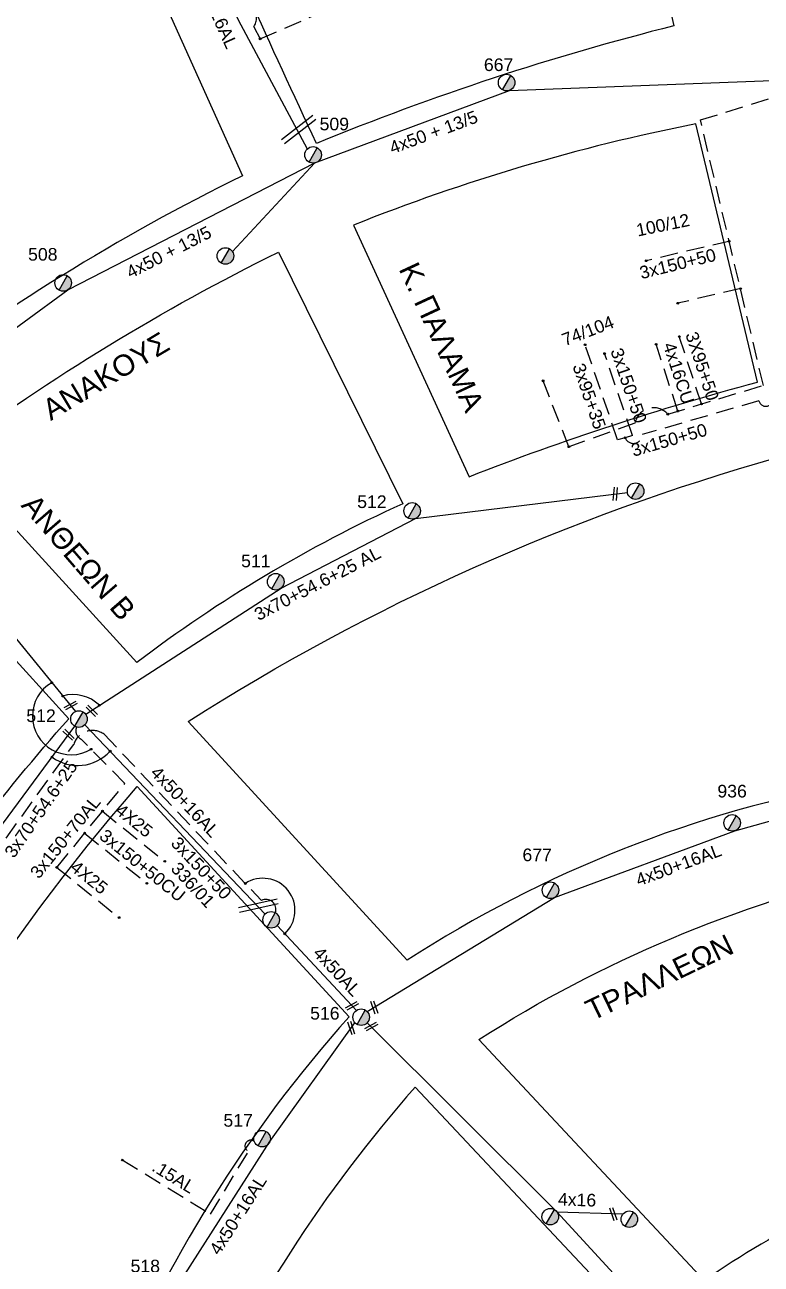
# Model space of a CAD drawing. Header units: millimetres. Extents: x 1421 to 7616, y 908 to 2861.
# Drawn here: x 5726.5 to 5831.5, y 2213.6 to 2390.4 of the extents above; entities that cross this region are included whole.
import ezdxf
from ezdxf.enums import TextEntityAlignment as Align

# ---------------------------------------------------------------- set-up
doc = ezdxf.new("R2010")
doc.units = ezdxf.units.MM
doc.linetypes.add('DASHED', pattern=[19.05, 12.7, -6.35])
for name, color, linetype, lineweight in [('3x150+50', 7, 'Continuous', 30), ('4x16CU', 7, 'Continuous', 30), ('4x50 + 13_5', 7, 'SYN_LINE', 30), ('Άγνωστα', 7, 'Continuous', 30), ('Γυμνά εναέρια ΧΤ (3Φ) 4x50AL', 7, 'Continuous', 30), ('Γυμνά εναέρια ΧΤ και ΦΟΠ (3Φ)   4x50+16AL', 7, 'Continuous', 30), ('Εναέρια παροχή ΧΤ 4x16', 7, 'SYN_LINE', 30), ('Καλωδια Χ.Τ 3x95+35', 7, 'DASHED', 30), ('Καλωδια ΧΤ  3X95+50', 7, 'Continuous', 30), ('Καλώδια ΧΤ   3x150+50CU', 7, 'DASHED', 30), ('Καλώδια ΧΤ   3x150+70AL', 7, 'DASHED', 30), ('Συνεστραμμένα ΧΤ   3x70+54.6+25 AL', 7, 'SYN_LINE', 30), ('Υπογεια Καλωδια Δικτυου ΧΤ 4X25', 7, 'DASHED', 30), ('Υπόγεια Καλώδια Δικτύου ΧΤ   .075', 7, 'DASHED', 30), ('Υπόγεια Καλώδια Δικτύου ΧΤ   .15', 7, 'DASHED', 30)]:
    doc.layers.add(name, color=color, linetype=linetype, lineweight=lineweight)
for name, color, linetype in [('TEXT ΚΑΛΩΔΙΩΝ', 7, 'Continuous'), ('ΑΓΝΩΣΤΟ ΕΝΑΕΡΙΟ ΚΑΛΩΔΙΟ', 7, 'Continuous'), ('Μηχανική τομή', 7, 'Continuous'), ('Στύλος ΦΜ', 7, 'Continuous'), ('Στύλος ΦΜ @ 1', 7, 'Continuous'), ('Συνδέσεις', 7, 'Continuous'), ('Τομή', 7, 'Continuous'), ('Υπόβαθρο ΔΕΗ', 7, 'Continuous')]:
    doc.layers.add(name, color=color, linetype=linetype)
doc.styles.add('arial', font='ARIAL.TTF')
doc.styles.get("Standard").update_dxf_attribs({"font": 'ARIAL.TTF', "height": 1.8})
doc.linetypes.add('SYN_LINE', pattern='A,0.5,-0.0001,["/\\/\\/\\/",Standard,S=0.1,R=0,X=0,Y=-0.05],-0.25', length=0.7501)

# ---------------------------------------------------------------- blocks, each defined once
blk = doc.blocks.new('ΥΠΑΡΧΩΝ ΤΣΙΜΕΝΤΕΝΙΟΣ ΣΤΥΛΟΣ')
at = {"layer": 'Στύλος ΦΜ'}
blk.add_hatch(color=7, dxfattribs=at).paths.add_polyline_path([(-1.29, -2.28, 0.574793), (2.62, 0, 0.268822), (1.3, 2.27)])
at = {"layer": 'Στύλος ΦΜ', "color": 7}
blk.add_line((-1.29, -2.28), (1.3, 2.27), dxfattribs=at)
blk.add_circle((0, 0), 2.62, dxfattribs=at)
at = {"layer": 'Στύλος ΦΜ', "flags": 4}
for tag, p in [('ΑΡΙΘΜΟΣ', (-4.68, 8.05)), ('ΤΥΠΟΣ', (-4.91, 3.03))]:
    blk.add_attdef(tag, p, '', height=4, dxfattribs=at)
blk = doc.blocks.new('_ΣΥΝΔΕΣΗ')
at = {"layer": 'Συνδέσεις', "linetype": 'SYN_LINE', "ltscale": 40}
blk.add_hatch(color=256, dxfattribs=at).paths.add_polyline_path([(0.5, -0.01, 1), (-0.5, -0.01, 1)])
at = {"layer": 'Συνδέσεις'}
blk.add_circle((0, -0.01), 0.5, dxfattribs=at)
blk = doc.blocks.new('ΤΟΜΗ')
at = {"layer": 'Τομή', "ltscale": 40}
for p, q in [((11.33, -0.65), (-11.4, -0.65)), ((11.33, -3.42), (-11.4, -3.42))]:
    blk.add_line(p, q, dxfattribs=at)
blk = doc.blocks.new('ΜΗΧΑΝΙΚΗ ΤΟΜΗ')
at = {"layer": 'Μηχανική τομή', "ltscale": 40}
for p, q in [((-3.79, 1.21), (3.79, 1.21)), ((3.79, -0.34), (-3.79, -0.34))]:
    blk.add_line(p, q, dxfattribs=at)

msp = doc.modelspace()

# ---------------------------------------------------------------- linework, layer by layer
at = {"layer": '3x150+50', "color": 151, "linetype": 'DASHED', "lineweight": -3, "ltscale": 0.2}
for points in [[(5818.15, 2334.82), (5831.78, 2338.93), (5822.81, 2376.79), (5837.29, 2381.26), (5839.58, 2378.21)], [(5827.03, 2359.51), (5815.09, 2356.71)], [(5804.06, 2330.17), (5800.38, 2339.57)]]:
    msp.add_lwpolyline(points, dxfattribs=at)
at = {"layer": '3x150+50', "color": 7, "linetype": 'DASHED', "lineweight": -3, "ltscale": 0.2}
msp.add_lwpolyline([(5813.13, 2331.76), (5809.15, 2343.46)], dxfattribs=at)
at = {"layer": '3x150+50', "color": 151, "linetype": 'DASHED', "lineweight": -3, "ltscale": 0.2}
msp.add_lwpolyline([(5818.15, 2334.82, 0.622267), (5813.48, 2333.55), (5804.06, 2330.17)], format="xyb", dxfattribs=at)
at = {"layer": '3x150+50', "color": 7, "linetype": 'DASHED', "lineweight": -3, "ltscale": 0.2}
msp.add_lwpolyline([(5833.12, 2337.16, -0.981014), (5831.15, 2336.71), (5814.52, 2331.91, -0.834092), (5812.07, 2331.46, 23.592497)], format="xyb", dxfattribs=at)
at = {"layer": '3x150+50', "color": 7, "lineweight": -3, "ltscale": 0.1}
msp.add_lwpolyline([(5813.13, 2331.76), (5812.07, 2331.46)], dxfattribs=at)
at = {"layer": '3x150+50', "color": 85, "linetype": 'DASHED', "lineweight": -3, "ltscale": 0.2}
msp.add_lwpolyline([(5661.85, 2278.66), (5705.96, 2249.65), (5733.46, 2287.7, -0.511311), (5737.81, 2289.15), (5760.22, 2265.44), (5760.22, 2265.44)], format="xyb", dxfattribs=at)
at = {"layer": '4x16CU', "color": 151, "linetype": 'DASHED', "lineweight": -3, "ltscale": 0.2}
for points in [[(5828.59, 2352.74), (5819.59, 2350.64)], [(5819.6, 2335.26), (5816.49, 2344.79)]]:
    msp.add_lwpolyline(points, dxfattribs=at)
at = {"layer": '4x50 + 13_5', "color": 151, "lineweight": -3, "ltscale": 0.1}
msp.add_lwpolyline([(5701.44, 2329.75), (5732.62, 2352.57), (5767.86, 2370.67), (5795.58, 2381.01), (5839.24, 2382.66)], dxfattribs=at)
at = {"layer": 'ΑΓΝΩΣΤΟ ΕΝΑΕΡΙΟ ΚΑΛΩΔΙΟ', "color": 151, "lineweight": -3, "ltscale": 0.1}
msp.add_lwpolyline([(5767.86, 2370.67), (5756.09, 2358.01)], dxfattribs=at)
at = {"layer": 'ΑΓΝΩΣΤΟ ΕΝΑΕΡΙΟ ΚΑΛΩΔΙΟ', "color": 85, "lineweight": -3, "ltscale": 0.1}
msp.add_lwpolyline([(5827.08, 2193.69), (5817.4, 2204.61), (5802.35, 2221.03), (5775.3, 2247.98)], dxfattribs=at)
at = {"layer": 'Γυμνά εναέρια ΧΤ (3Φ) 4x50AL', "color": 85, "lineweight": -3, "ltscale": 0.1}
msp.add_lwpolyline([(5762.46, 2261.86), (5773.76, 2249.75)], dxfattribs=at)
at = {"layer": 'Γυμνά εναέρια ΧΤ και ΦΟΠ (3Φ)   4x50+16AL', "color": 6, "lineweight": -3, "ltscale": 0.1}
msp.add_lwpolyline([(5726.68, 2457.74), (5745.48, 2416.19), (5756.9, 2391.07), (5766.77, 2372.66)], dxfattribs=at)
at = {"layer": 'Γυμνά εναέρια ΧΤ και ΦΟΠ (3Φ)   4x50+16AL', "color": 62, "lineweight": -3, "ltscale": 0.1}
for points in [[(5701.57, 2328.14), (5720.65, 2308.39), (5733.7, 2292.38)], [(5735.07, 2290.52), (5760.78, 2263.51)]]:
    msp.add_lwpolyline(points, dxfattribs=at)
at = {"layer": 'Γυμνά εναέρια ΧΤ και ΦΟΠ (3Φ)   4x50+16AL', "color": 2, "lineweight": -3, "ltscale": 0.1}
for points in [[(5775.3, 2249.6), (5802.01, 2265.88), (5827.7, 2275.39), (5862.64, 2285.13)], [(5735.24, 2181.49), (5748.22, 2210.36), (5761.43, 2231.07), (5773.56, 2248.01)]]:
    msp.add_lwpolyline(points, dxfattribs=at)
at = {"layer": 'Γυμνά εναέρια ΧΤ και ΦΟΠ (3Φ)   4x50+16AL', "color": 85, "lineweight": -3, "ltscale": 0.1}
msp.add_arc((5760.87, 2264.18), 1.42, 340.2635, 117.1753, dxfattribs=at)
at = {"layer": 'Εναέρια παροχή ΧΤ 4x16', "color": 85, "lineweight": -3, "ltscale": 0.1}
msp.add_lwpolyline([(5802.35, 2221.03), (5811.79, 2220.75)], dxfattribs=at)
at = {"layer": 'Καλωδια Χ.Τ 3x95+35', "color": 7, "lineweight": -3, "ltscale": 0.2}
for points in [[(5811.01, 2331.15), (5806.37, 2344.72)], [(5812.07, 2331.46), (5811.01, 2331.15)]]:
    msp.add_lwpolyline(points, dxfattribs=at)
at = {"layer": 'Καλωδια ΧΤ  3X95+50', "color": 151, "linetype": 'DASHED', "lineweight": -3, "ltscale": 0.2}
msp.add_lwpolyline([(5822.95, 2336.27), (5819.8, 2345.89)], dxfattribs=at)
at = {"layer": 'Καλώδια ΧΤ   3x150+50CU', "color": 62, "lineweight": -3, "ltscale": 0.2}
msp.add_lwpolyline([(5735.02, 2275.04), (5743.9, 2267.88)], dxfattribs=at)
at = {"layer": 'Καλώδια ΧΤ   3x150+70AL', "color": 62, "lineweight": -3, "ltscale": 0.2}
msp.add_lwpolyline([(5731.06, 2270.15), (5740.75, 2282.11), (5734.55, 2288.44, -0.414863), (5733.88, 2290.19, -3.743221)], format="xyb", dxfattribs=at)
at = {"layer": 'Συνεστραμμένα ΧΤ   3x70+54.6+25 AL', "color": 62, "lineweight": -3, "ltscale": 15}
for points in [[(5735.17, 2292.02), (5763.03, 2310.01), (5782.18, 2319.95), (5812.41, 2323.64)], [(5721.13, 2273.43), (5733.63, 2290.3)]]:
    msp.add_lwpolyline(points, dxfattribs=at)
at = {"layer": 'Υπογεια Καλωδια Δικτυου ΧΤ 4X25', "color": 62, "lineweight": -3, "ltscale": 0.2}
for points in [[(5737.56, 2278.18), (5746.44, 2271.02)], [(5731.06, 2270.15), (5739.93, 2263)]]:
    msp.add_lwpolyline(points, dxfattribs=at)
at = {"layer": 'Υπόβαθρο ΔΕΗ', "lineweight": -3, "ltscale": 0.1}
for points in [[(5809.35, 2432.47), (5819.04, 2390.22, 0.03571), (5768.08, 2373.44, -0.011103), (5749.32, 2415.62, -0.051593), (5809.35, 2432.47, -0.880017)], [(5707.57, 2337.77), (5676.55, 2373.05, -0.0909), (5738.27, 2411.62), (5757.53, 2368.83, 0.050349), (5707.57, 2337.77, -2.003788)], [(5773.35, 2361.78), (5789.82, 2325.9, -0.027145), (5830.96, 2339.39), (5822.14, 2376.22, 0.046813), (5773.35, 2361.78, 2.304497)], [(5742.45, 2299.37), (5715.38, 2329.1, -0.043882), (5762.65, 2357.95), (5780.37, 2322.04, 0.055832), (5742.45, 2299.37, -1.519562)], [(5781, 2256.92), (5749.8, 2290.98, -0.073497), (5833.77, 2328.62), (5844.98, 2282.23, 0.099211), (5781, 2256.92, -0.51888)], [(5672.37, 2280.42), (5706.62, 2257.11, -0.036849), (5732.76, 2291.37), (5706.49, 2320.25, 0.031468), (5672.37, 2280.42, 0.492686)], [(5738.18, 2193.55), (5695.74, 2206.94, -0.079026), (5742.52, 2281.68), (5772.73, 2248.86, 0.08519), (5738.18, 2193.55, -2.960108)], [(5823.38, 2211.17), (5791.23, 2245.61, -0.086281), (5848.17, 2269.55), (5858.02, 2227.3, 0.093414), (5823.38, 2211.17, 51.801802)], [(5815.14, 2203.68), (5782.14, 2238.8, 0.076265), (5750.33, 2189.33), (5794.83, 2175.16, -0.0474), (5815.14, 2203.68, 5.179007)]]:
    msp.add_lwpolyline(points, format="xyb", dxfattribs=at)
at = {"layer": 'Υπόβαθρο ΔΕΗ', "lineweight": -3}
for centre, radius, start, end in [((5733.09, 2291.74), 5.51, 120.025, 301.1737), ((5733.38, 2289.5), 5.32, 45.33, 106.3015), ((5734.04, 2290.92), 6.22, 233.8475, 317.9404), ((5760.44, 2264.04), 4.57, 312.8677, 123.2856)]:
    msp.add_arc(centre, radius, start, end, dxfattribs=at)
at = {"layer": 'Υπόβαθρο ΔΕΗ', "lineweight": -3, "ltscale": 0.1}
msp.add_open_spline([(5490.15, 2288.88), (5490.87, 2288.89), (5491.59, 2288.89), (5493.74, 2288.91), (5495.17, 2288.94), (5497.8, 2289.06), (5499.01, 2289.16), (5501.43, 2289.43), (5502.64, 2289.61), (5506.25, 2290.26), (5508.65, 2290.84), (5512.66, 2292.01), (5514.29, 2292.54), (5517.52, 2293.68), (5519.13, 2294.29), (5522.16, 2295.48), (5523.59, 2296.04), (5526.43, 2297.19), (5527.84, 2297.77), (5531.22, 2299.21), (5533.17, 2300.07), (5537.38, 2302.06), (5539.62, 2303.21), (5543.68, 2305.4), (5545.51, 2306.42), (5549.13, 2308.49), (5550.92, 2309.55), (5554.75, 2311.89), (5556.78, 2313.17), (5560.79, 2315.82), (5562.77, 2317.19), (5567.67, 2320.66), (5570.58, 2322.79), (5575.52, 2326.44), (5577.55, 2327.95), (5581.62, 2330.97), (5583.65, 2332.48), (5588.68, 2336.28), (5591.67, 2338.58), (5598.59, 2344.11), (5602.49, 2347.39), (5608.23, 2352.48), (5610.13, 2354.22), (5613.89, 2357.75), (5615.76, 2359.55), (5619.45, 2363.1), (5621.27, 2364.86), (5624.93, 2368.37), (5626.76, 2370.11), (5632.27, 2375.34), (5635.92, 2378.82), (5643.08, 2385.93), (5646.58, 2389.55), (5651.44, 2394.94), (5652.91, 2396.62), (5655.79, 2400.04), (5657.21, 2401.77), (5660.34, 2405.66), (5662.06, 2407.82), (5665.07, 2411.57), (5666.36, 2413.16), (5668.97, 2416.32), (5670.28, 2417.89), (5674.21, 2422.59), (5676.83, 2425.71), (5681.95, 2432.03), (5684.46, 2435.23), (5689.33, 2441.58), (5691.7, 2444.73), (5695.58, 2449.96), (5697.1, 2452.03), (5700.49, 2456.74), (5702.37, 2459.38), (5705.47, 2463.67), (5706.68, 2465.33), (5709.13, 2468.61), (5710.37, 2470.25), (5712.95, 2473.64), (5714.3, 2475.4), (5717.12, 2479.13), (5718.6, 2481.1), (5721.58, 2485.06), (5723.08, 2487.04), (5725.79, 2490.5), (5726.99, 2491.99), (5729.41, 2494.94), (5730.63, 2496.4), (5733.09, 2499.34), (5734.33, 2500.82), (5737.07, 2504.11), (5738.58, 2505.94), (5741.21, 2509.1), (5742.33, 2510.43), (5744.6, 2513.06), (5745.75, 2514.36), (5748.34, 2517.29), (5749.79, 2518.91), (5752.68, 2522.16), (5754.13, 2523.79), (5757.7, 2527.77), (5759.83, 2530.12), (5764.18, 2534.75), (5766.39, 2537.04), (5770.79, 2541.41), (5772.97, 2543.51), (5777.38, 2547.56), (5779.6, 2549.52), (5784.09, 2553.37), (5786.36, 2555.25), (5790.16, 2558.45), (5791.71, 2559.76), (5796.3, 2563.73), (5799.3, 2566.46), (5804.09, 2570.87), (5805.89, 2572.53), (5809.47, 2575.86), (5811.26, 2577.53), (5814.81, 2580.89), (5816.58, 2582.59), (5819.71, 2585.52), (5821.06, 2586.76), (5823.79, 2589.2), (5825.17, 2590.39), (5829.37, 2593.93), (5832.21, 2596.22), (5837.56, 2600.43), (5840.06, 2602.37), (5847.53, 2608.18), (5852.48, 2612.08), (5859.87, 2617.94), (5862.33, 2619.89), (5867.22, 2623.78), (5869.66, 2625.74), (5874.38, 2629.59), (5876.68, 2631.48), (5883.47, 2637.25), (5887.9, 2641.23), (5895.06, 2647.65), (5897.77, 2650.08), (5903.13, 2654.98), (5905.78, 2657.45), (5910.44, 2661.99), (5912.47, 2664.04), (5916.47, 2668.23), (5918.44, 2670.36), (5923.54, 2676.01), (5926.63, 2679.56), (5932.68, 2686.77), (5935.64, 2690.43), (5943.95, 2701.09), (5949.13, 2708.22), (5956.03, 2718.6), (5958, 2721.68), (5961.43, 2727.24), (5962.91, 2729.71), (5965.83, 2734.76), (5967.26, 2737.34), (5970.15, 2742.52), (5971.59, 2745.12), (5974.04, 2749.35), (5975.01, 2750.98), (5976.99, 2754.21), (5977.99, 2755.81), (5980.6, 2759.91), (5982.22, 2762.38), (5985.47, 2767.32), (5987.1, 2769.78), (5990.87, 2775.45), (5993.01, 2778.66), (5997.27, 2785.09), (5999.39, 2788.31), (6002.94, 2793.69), (6004.36, 2795.85), (6007.22, 2800.17), (6008.66, 2802.33), (6011.42, 2806.35), (6012.74, 2808.21), (6015.43, 2811.88), (6016.82, 2813.69), (6019.65, 2817.26), (6021.08, 2819.02), (6023.91, 2822.44), (6025.3, 2824.1), (6028.08, 2827.44), (6029.46, 2829.11), (6033.67, 2834.11), (6036.54, 2837.41), (6040.6, 2841.67), (6041.65, 2842.74), (6043.78, 2844.84), (6044.85, 2845.87), (6046.01, 2846.99), (6046.09, 2847.07), (6046.18, 2847.15)], degree=3, knots=[0, 0, 0, 0, 2.166148, 2.166148, 6.498445, 6.498445, 10.265763, 10.265763, 14.03308, 14.03308, 21.567715, 21.567715, 26.783111, 26.783111, 31.998507, 31.998507, 36.609107, 36.609107, 41.219706, 41.219706, 47.702734, 47.702734, 55.361699, 55.361699, 61.656862, 61.656862, 67.952024, 67.952024, 75.225312, 75.225312, 82.498599, 82.498599, 93.336109, 93.336109, 100.938237, 100.938237, 108.540365, 108.540365, 119.906013, 119.906013, 135.262764, 135.262764, 143.046265, 143.046265, 150.829766, 150.829766, 158.421213, 158.421213, 166.01266, 166.01266, 181.195553, 181.195553, 196.378447, 196.378447, 203.139727, 203.139727, 209.901007, 209.901007, 218.17125, 218.17125, 224.294478, 224.294478, 230.417706, 230.417706, 242.664163, 242.664163, 254.910619, 254.910619, 266.752825, 266.752825, 274.488922, 274.488922, 284.205481, 284.205481, 290.332499, 290.332499, 296.459518, 296.459518, 303.102773, 303.102773, 310.521928, 310.521928, 317.941082, 317.941082, 323.632036, 323.632036, 329.322989, 329.322989, 335.111928, 335.111928, 342.21937, 342.21937, 347.401444, 347.401444, 352.583519, 352.583519, 359.110119, 359.110119, 365.636719, 365.636719, 375.115877, 375.115877, 384.595036, 384.595036, 393.595586, 393.595586, 402.417975, 402.417975, 411.240365, 411.240365, 417.351182, 417.351182, 429.572817, 429.572817, 436.920313, 436.920313, 444.267808, 444.267808, 451.615303, 451.615303, 457.062825, 457.062825, 462.510346, 462.510346, 473.405389, 473.405389, 482.870876, 482.870876, 501.801851, 501.801851, 511.190138, 511.190138, 520.578425, 520.578425, 529.535879, 529.535879, 547.450786, 547.450786, 558.371689, 558.371689, 569.292592, 569.292592, 578.03359, 578.03359, 586.774588, 586.774588, 600.952588, 600.952588, 615.130587, 615.130587, 641.674, 641.674, 652.706754, 652.706754, 661.38308, 661.38308, 670.280364, 670.280364, 679.177647, 679.177647, 684.825847, 684.825847, 690.474048, 690.474048, 699.322624, 699.322624, 708.1712, 708.1712, 719.749064, 719.749064, 731.326928, 731.326928, 739.082483, 739.082483, 746.838037, 746.838037, 753.616582, 753.616582, 760.393168, 760.393168, 767.169755, 767.169755, 773.671582, 773.671582, 780.173409, 780.173409, 793.177063, 793.177063, 797.627508, 797.627508, 802.077954, 802.077954, 802.435638, 802.435638, 802.435638, 802.435638], dxfattribs=at)
msp.add_spline([(5490.16, 2287.22), (5499.06, 2287.5), (5515.01, 2291.04), (5522.87, 2293.97), (5536.55, 2299.83), (5547.01, 2305.36), (5558.93, 2312.6), (5569, 2319.58), (5578.71, 2326.73), (5595.27, 2339.32), (5611.11, 2352.87), (5623.93, 2365.1), (5639.24, 2379.78), (5654.56, 2396), (5666.94, 2411.23), (5680.23, 2427.26), (5692.61, 2443.18), (5699.97, 2453.16), (5707.96, 2464.24), (5717.67, 2477.08), (5726.8, 2489.07), (5737.12, 2501.56), (5743.34, 2509.03), (5752.07, 2518.96), (5762.51, 2530.53), (5776.67, 2544.64), (5783.85, 2550.96), (5794.53, 2559.98), (5805.14, 2569.57), (5813.96, 2577.8), (5823.23, 2586.46), (5844.27, 2603.53), (5862.79, 2618.13), (5880.4, 2632.45), (5894.43, 2644.85), (5910.95, 2660.17), (5923.63, 2673.64), (5937.53, 2690.18), (5947.29, 2703), (5956.7, 2716.61), (5966.6, 2732.78), (5975.58, 2748.67), (5983.92, 2761.92), (5995.53, 2779.46), (6005.65, 2794.78), (6016.35, 2810.29), (6027.52, 2824.16), (6041.87, 2840.57), (6047.34, 2845.95)], degree=3, dxfattribs=at)
at = {"layer": 'Υπόγεια Καλώδια Δικτύου ΧΤ   .075', "color": 173, "lineweight": -3, "ltscale": 0.2}
msp.add_lwpolyline([(5760.05, 2388.37), (5773.33, 2394.09)], dxfattribs=at)
at = {"layer": 'Υπόγεια Καλώδια Δικτύου ΧΤ   .15', "color": 173, "lineweight": -3, "ltscale": 0.2}
msp.add_lwpolyline([(5754.13, 2400.8), (5757.02, 2394.17, -0.564168), (5759.15, 2390.09), (5760.05, 2388.37)], format="xyb", dxfattribs=at)
at = {"layer": 'Υπόγεια Καλώδια Δικτύου ΧΤ   .15', "color": 2, "lineweight": -3, "ltscale": 0.2}
msp.add_lwpolyline([(5740.39, 2228.42), (5752.98, 2220.71), (5758.38, 2229.65, -1.134696), (5759.21, 2231.07, -0.583846)], format="xyb", dxfattribs=at)

# ---------------------------------------------------------------- block references
at = {"layer": 'Μηχανική τομή', "lineweight": -3, "xscale": 0.2499999999999674, "yscale": 0.2499999999999674, "zscale": 0.2499999999999674}
for p, rotation in [((5810.77, 2323.43), 85.51061509338622), ((5733, 2293.35), 208.4768245615615), ((5736.11, 2292.56), 135.8198908105036), ((5732.81, 2289.17), 135.8198908105036), ((5773.09, 2250.49), 208.4768245615615), ((5776.23, 2250.15), 288.6861431962648), ((5772.92, 2247.22), 288.6861431962648), ((5775.84, 2247.55), 208.4768245615615), ((5810.28, 2220.67), 288.6861431962648)]:
    msp.add_blockref('ΜΗΧΑΝΙΚΗ ΤΟΜΗ', p, dxfattribs=dict(at, rotation=rotation))
at = {"layer": 'Στύλος ΦΜ @ 1', "lineweight": -3, "ltscale": 40}
ref = msp.add_blockref('ΥΠΑΡΧΩΝ ΤΣΙΜΕΝΤΕΝΙΟΣ ΣΤΥΛΟΣ', (5795.18, 2382.12), dxfattribs=dict(at, xscale=0.4499999999998181, yscale=0.4499999999998181, zscale=0.4499999999998181))
ref.add_attrib('ΤΥΠΟΣ', '667', (5791.94, 2383.77), dxfattribs={"layer": 'Στύλος ΦΜ', "height": 1.8, "flags": 4})
ref = msp.add_blockref('ΥΠΑΡΧΩΝ ΤΣΙΜΕΝΤΕΝΙΟΣ ΣΤΥΛΟΣ', (5767.59, 2371.81), dxfattribs=dict(at, xscale=0.4499999999998181, yscale=0.4499999999998181, zscale=0.4499999999998181))
ref.add_attrib('ΤΥΠΟΣ', '509', (5768.52, 2375.31), dxfattribs={"layer": 'Στύλος ΦΜ', "height": 1.8, "flags": 4})
ref = msp.add_blockref('ΥΠΑΡΧΩΝ ΤΣΙΜΕΝΤΕΝΙΟΣ ΣΤΥΛΟΣ', (5731.96, 2353.54), dxfattribs=dict(at, xscale=0.4499999999998181, yscale=0.4499999999998181, zscale=0.4499999999998181))
ref.add_attrib('ΤΥΠΟΣ', '508', (5726.96, 2356.72), dxfattribs={"layer": 'Στύλος ΦΜ', "height": 1.8, "flags": 4})
at = {"layer": 'Στύλος ΦΜ @ 1', "lineweight": -3, "ltscale": 40, "xscale": 0.4499999999998181, "yscale": 0.4499999999998181, "zscale": 0.4499999999998181}
for p in [(5755.09, 2357.39), (5813.57, 2323.84), (5761.61, 2262.68), (5801.4, 2220.33), (5812.67, 2219.97)]:
    msp.add_blockref('ΥΠΑΡΧΩΝ ΤΣΙΜΕΝΤΕΝΙΟΣ ΣΤΥΛΟΣ', p, dxfattribs=at)
at = {"layer": 'Στύλος ΦΜ @ 1', "lineweight": -3, "ltscale": 40}
ref = msp.add_blockref('ΥΠΑΡΧΩΝ ΤΣΙΜΕΝΤΕΝΙΟΣ ΣΤΥΛΟΣ', (5781.71, 2321.02), dxfattribs=dict(at, xscale=0.4499999999998181, yscale=0.4499999999998181, zscale=0.4499999999998181))
ref.add_attrib('ΤΥΠΟΣ', '512', (5773.88, 2321.43), dxfattribs={"layer": 'Στύλος ΦΜ', "height": 1.8, "flags": 4})
ref = msp.add_blockref('ΥΠΑΡΧΩΝ ΤΣΙΜΕΝΤΕΝΙΟΣ ΣΤΥΛΟΣ', (5762.27, 2310.91), dxfattribs=dict(at, xscale=0.4499999999998181, yscale=0.4499999999998181, zscale=0.4499999999998181))
ref.add_attrib('ΤΥΠΟΣ', '511', (5757.33, 2312.98), dxfattribs={"layer": 'Στύλος ΦΜ', "height": 1.8, "flags": 4})
ref = msp.add_blockref('ΥΠΑΡΧΩΝ ΤΣΙΜΕΝΤΕΝΙΟΣ ΣΤΥΛΟΣ', (5734.21, 2291.32), dxfattribs=dict(at, xscale=0.4499999999998181, yscale=0.4499999999998181, zscale=0.4499999999998181))
ref.add_attrib('ΤΥΠΟΣ', '512', (5726.71, 2290.9), dxfattribs={"layer": 'Στύλος ΦΜ', "height": 1.8, "flags": 4})
ref = msp.add_blockref('ΥΠΑΡΧΩΝ ΤΣΙΜΕΝΤΕΝΙΟΣ ΣΤΥΛΟΣ', (5827.33, 2276.51), dxfattribs=dict(at, xscale=0.4499999999998181, yscale=0.4499999999998181, zscale=0.4499999999998181))
ref.add_attrib('ΤΥΠΟΣ', '936', (5825.23, 2280.14), dxfattribs={"layer": 'Στύλος ΦΜ', "height": 1.8, "flags": 4})
ref = msp.add_blockref('ΥΠΑΡΧΩΝ ΤΣΙΜΕΝΤΕΝΙΟΣ ΣΤΥΛΟΣ', (5801.43, 2266.9), dxfattribs=dict(at, xscale=0.4499999999998181, yscale=0.4499999999998181, zscale=0.4499999999998181))
ref.add_attrib('ΤΥΠΟΣ', '677', (5797.44, 2271.05), dxfattribs={"layer": 'Στύλος ΦΜ', "height": 1.8, "flags": 4})
ref = msp.add_blockref('ΥΠΑΡΧΩΝ ΤΣΙΜΕΝΤΕΝΙΟΣ ΣΤΥΛΟΣ', (5774.44, 2248.79), dxfattribs=dict(at, xscale=0.4499999999998181, yscale=0.4499999999998181, zscale=0.4499999999998181))
ref.add_attrib('ΤΥΠΟΣ', '516', (5767.17, 2248.45), dxfattribs={"layer": 'Στύλος ΦΜ', "height": 1.8, "flags": 4})
ref = msp.add_blockref('ΥΠΑΡΧΩΝ ΤΣΙΜΕΝΤΕΝΙΟΣ ΣΤΥΛΟΣ', (5760.32, 2231.46), dxfattribs=dict(at, xscale=0.4499999999998181, yscale=0.4499999999998181, zscale=0.4499999999998181))
ref.add_attrib('ΤΥΠΟΣ', '517', (5754.81, 2233.17), dxfattribs={"layer": 'Στύλος ΦΜ', "height": 1.8, "flags": 4})
ref = msp.add_blockref('ΥΠΑΡΧΩΝ ΤΣΙΜΕΝΤΕΝΙΟΣ ΣΤΥΛΟΣ', (5747.09, 2210.69), dxfattribs=dict(at, xscale=0.4499999999998181, yscale=0.4499999999998181, zscale=0.4499999999998181))
ref.add_attrib('ΤΥΠΟΣ', '518', (5741.57, 2212.39), dxfattribs={"layer": 'Στύλος ΦΜ', "height": 1.8, "flags": 4})
at = {"layer": 'Συνδέσεις', "lineweight": -3, "xscale": 0.25, "yscale": 0.25, "zscale": 0.25}
for p in [(5760.05, 2388.37), (5826.9, 2359.48), (5815.09, 2356.71), (5828.52, 2352.72), (5819.59, 2350.64), (5806.37, 2344.72), (5816.49, 2344.79), (5819.8, 2345.89), (5809.15, 2343.46), (5800.38, 2339.58), (5822.95, 2336.27), (5818.15, 2334.82), (5819.6, 2335.26), (5812.07, 2331.46), (5804.06, 2330.17), (5730.33, 2296.51), (5731.89, 2294.6), (5737.12, 2293.28), (5735.94, 2287.02), (5738.66, 2286.75), (5730.37, 2285.9), (5737.56, 2278.19), (5735.02, 2275.05), (5746.44, 2271.03), (5731.06, 2270.16), (5743.9, 2267.89), (5757.93, 2267.87), (5739.93, 2263), (5763.55, 2260.69), (5740.39, 2228.42)]:
    msp.add_blockref('_ΣΥΝΔΕΣΗ', p, dxfattribs=at)
at = {"layer": 'Τομή', "lineweight": -3, "xscale": 0.2499999999999999, "yscale": 0.2499999999999999, "zscale": 0.2499999999999999}
for p, rotation in [((5765.23, 2375.81), 37.73661311515625), ((5759.89, 2264.24), 192.6846590499796)]:
    msp.add_blockref('ΤΟΜΗ', p, dxfattribs=dict(at, rotation=rotation))

# ---------------------------------------------------------------- texts
at = {"lineweight": -3, "ltscale": 40, "char_height": 3, "width": 64.8866, "attachment_point": 1, "style": 'arial'}
for s, insert, rotation in [('K. ΠΑΛΑΜΑ', (5782.47, 2356.81), 294.9262), ('ANAΚΟΥΣ', (5728.65, 2336.4), 30.9461), ('ANΘΕΩΝ Β', (5728.11, 2323.71), 310.8586), ('ΤΡΑΛΛΕΩΝ', (5806.08, 2250.91), 25.6791)]:
    msp.add_mtext(s, dxfattribs=dict(at, insert=insert, rotation=rotation))
at = {"layer": 'TEXT ΚΑΛΩΔΙΩΝ', "lineweight": -3, "ltscale": 0.1, "style": 'arial'}
for s, rotation, p in [('4x50+16AL', 294.2246, (5753.46, 2392.96)), ('4x50 + 13/5', 20.4588, (5784.76, 2375.05)), ('4x50 + 13/5', 27.1811, (5747.02, 2357.94)), ('3x150+50', 13.9178, (5819.57, 2356.28)), (' 3X95+50', 288.1343, (5822.97, 2342)), ('4x16CU', 288.0646, (5819.72, 2340.67)), ('3x150+50', 288.7859, (5812.6, 2338.9)), (' 3x95+35', 288.8559, (5806.86, 2337.71)), ('3x150+50', 16.111, (5818.35, 2331.14)), (' 3x70+54.6+25 AL', 27.4107, (5767.9, 2310.51)), ('3x70+54.6+25', 55.2416, (5728.79, 2278.48)), ('4x50+16AL', 313.5814, (5749.34, 2279.53)), ('3x150+70AL', 50.9775, (5732.26, 2274.49)), ('4X25', 321.1146, (5742.08, 2276.85)), (' 3x150+50CU', 321.1146, (5743, 2270.66)), ('3x150+50', 313.3933, (5751.66, 2270.07)), ('4x50+16AL', 20.3237, (5819.69, 2270.51)), ('4X25', 321.1146, (5735.68, 2268.74)), (' 4x50AL', 313.0218, (5770.79, 2255.57)), ('  .15AL', 328.5153, (5747.13, 2226.4)), ('4x50+16AL', 57.4646, (5756.88, 2220.59)), ('4x16', 358.3068, (5805.23, 2222.75))]:
    msp.add_text(s, height=1.8, rotation=rotation, dxfattribs=at).set_placement(p, align=Align.MIDDLE_CENTER)
at = {"layer": 'Άγνωστα', "color": 7, "lineweight": -3, "char_height": 1.8, "attachment_point": 1}
for s, insert, rotation in [('100/12', (5813.51, 2361.92), 11.5736), ('74/104', (5802.85, 2346.18), 20.9551), ('336/01', (5748.51, 2271.1), 312.8754)]:
    msp.add_mtext_dynamic_manual_height_columns(s, width=1.8, gutter_width=2.31, heights=[1.06], dxfattribs=dict(at, insert=insert, rotation=rotation))

doc.saveas('drawing.dxf')
